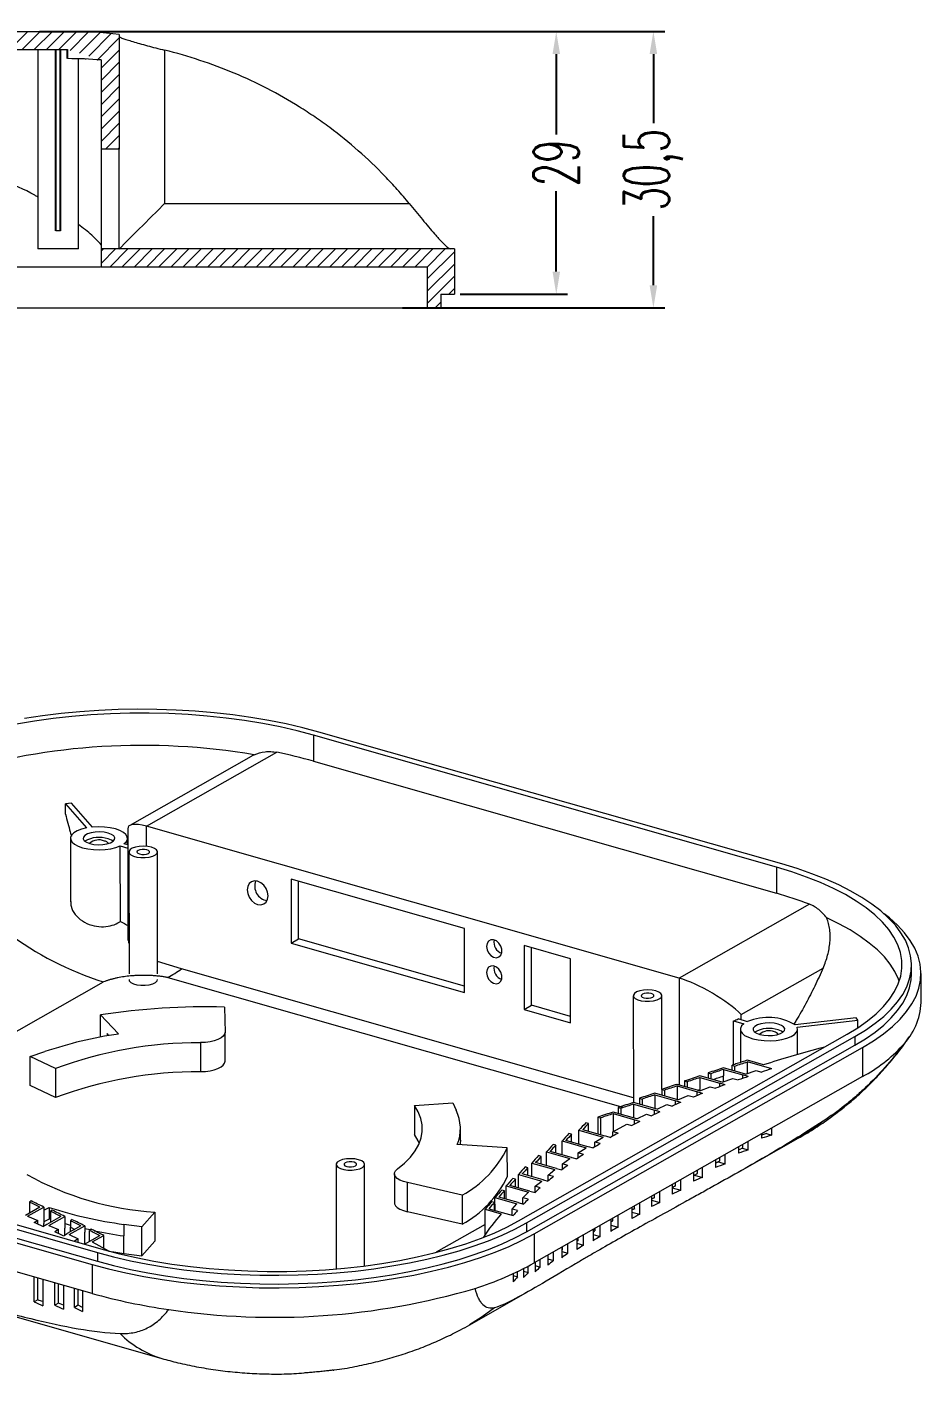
# Model space of a CAD drawing. Header units: inches. Extents: x 1813 to 4218, y 284 to 889.
# Drawn here: x 3432.1 to 3530.8, y 422.9 to 571.6 of the extents above; entities that cross this region are included whole.
import ezdxf

# ---------------------------------------------------------------- set-up
doc = ezdxf.new("R2010")
doc.units = ezdxf.units.IN
doc.header["$LTSCALE"] = 15
doc.styles.add('SLDTEXTSTYLE2', font='TXT', dxfattribs={"width": 0.6, "bigfont": 'bigfont'})
doc.dimstyles.new('5', dxfattribs={"dimtxt": 5, "dimasz": 2.5, "dimexe": 1.25, "dimexo": 0.625, "dimtad": 0, "dimtxsty": 'SLDTEXTSTYLE2', "dimcen": 2.5, "dimclrd": 3, "dimclre": 3, "dimclrt": 256, "dimadec": 0, "dimazin": 2, "dimtfac": 1, "dimtmove": 0, "dimatfit": 3, "dimfxl": 0, "dimarcsym": 0})

# ---------------------------------------------------------------- blocks, each defined once
blk = doc.blocks.new('ddfdf')
at = {"color": 7, "linetype": 'Continuous', "lineweight": 15}
for p, q in [((3571.41, 505.35), (3498.41, 526.16)), ((3498.41, 526.16), (3498.41, 522.04)), ((3572.28, 505.84), (3499.28, 526.65)), ((3488.59, 522.8), (3469.45, 511.93)), ((3472.08, 511.78), (3492.63, 523.45)), ((3498.41, 522.04), (3571.41, 501.23)), ((3460.25, 515.44), (3459.31, 515.31)), ((3459.31, 515.31), (3462.64, 511.52)), ((3459.31, 513.7), (3459.31, 515.31)), ((3463.58, 511.65), (3460.25, 515.44)), ((3460.1, 509.88), (3460.11, 499.9)), ((3469.1, 508.85), (3469.1, 509.89)), ((3469.13, 511.38), (3469.14, 494.31)), ((3556.09, 487.84), (3472.08, 511.78)), ((3467.96, 508.68), (3469.13, 508.35)), ((3467.97, 496.8), (3467.96, 508.68)), ((3469.13, 508.84), (3468.54, 509.01)), ((3469.33, 507.75), (3469.34, 488.53)), ((3473.84, 488.53), (3473.83, 507.75)), ((3494.92, 503.44), (3494.92, 493.37)), ((3522.24, 495.65), (3494.92, 503.44)), ((3571.41, 505.35), (3571.41, 501.23)), ((3496.08, 494.03), (3496.08, 503.11)), ((3576.64, 499.5), (3556.09, 487.84)), ((3522.25, 485.58), (3522.24, 495.65)), ((3494.92, 493.37), (3496.08, 494.03)), ((3494.92, 493.37), (3522.25, 485.58)), ((3522.25, 486.57), (3496.08, 494.03)), ((3531.62, 492.98), (3531.63, 482.91)), ((3538.96, 490.89), (3531.62, 492.98)), ((3532.78, 483.57), (3532.78, 492.65)), ((3538.97, 480.82), (3538.96, 490.89)), ((3477.6, 489.29), (3473.84, 490.48)), ((3548.86, 468.98), (3477.6, 489.29)), ((3565.85, 482.1), (3578.78, 489.44)), ((3592.72, 488.57), (3592.72, 489.94)), ((3594.22, 483.99), (3594.22, 488.57)), ((3548.85, 485.08), (3548.86, 468.23)), ((3553.36, 470.31), (3553.35, 485.09)), ((3484.37, 483.29), (3484.47, 479.3)), ((3531.63, 482.91), (3532.78, 483.57)), ((3531.63, 482.91), (3538.97, 480.82)), ((3538.97, 481.81), (3532.78, 483.57)), ((3464.82, 482.05), (3467.67, 479.04)), ((3464.82, 478.55), (3464.82, 482.05)), ((3564.66, 481.12), (3566.29, 480.66)), ((3564.66, 474.19), (3564.66, 481.12)), ((3566.87, 480.98), (3565.39, 481.41)), ((3583.99, 481.59), (3574.39, 480.47)), ((3574.66, 480.09), (3584.27, 481.21)), ((3584.27, 481.21), (3583.99, 481.59)), ((3584.27, 480.03), (3584.27, 481.21)), ((3465.89, 479.09), (3465.89, 478.75)), ((3466.16, 478.8), (3465.89, 479.09)), ((3484.47, 474.73), (3484.47, 479.3)), ((3530.77, 449.59), (3582.55, 478.99)), ((3531.99, 449.24), (3583.77, 478.64)), ((3565.73, 479.78), (3565.73, 474.54)), ((3574.73, 475.79), (3574.73, 479.78)), ((3583.77, 478.64), (3583.78, 477.26)), ((3453.77, 475.48), (3456.05, 476.27)), ((3480.61, 477.68), (3480.62, 473.1)), ((3531.99, 447.86), (3583.78, 477.26)), ((3533.22, 447.52), (3585, 476.92)), ((3585, 476.92), (3585, 472.34)), ((3457.75, 473.61), (3453.77, 475.48)), ((3453.77, 470.91), (3453.77, 475.48)), ((3566.52, 472.71), (3563.05, 473.7)), ((3564.43, 474.11), (3564.85, 473.99)), ((3564.43, 473.31), (3564.43, 474.11)), ((3564.85, 473.19), (3564.85, 473.99)), ((3569.39, 474.18), (3566.84, 474.91)), ((3570.68, 473.56), (3566.86, 474.65)), ((3566.86, 472.83), (3566.86, 474.65)), ((3457.75, 473.61), (3457.75, 469.03)), ((3585, 472.34), (3533.22, 442.94)), ((3556.94, 471.63), (3557.36, 471.51)), ((3556.94, 471.63), (3556.94, 470.75)), ((3557.36, 471.51), (3557.36, 470.63)), ((3562.87, 471.42), (3559.34, 472.43)), ((3559.36, 472.18), (3562.49, 471.28)), ((3559.36, 472.18), (3559.36, 470.3)), ((3560.64, 472.9), (3561.07, 472.78)), ((3560.64, 472.9), (3560.65, 472.06)), ((3561.07, 472.78), (3561.07, 471.94)), ((3562.87, 471.42), (3564.56, 472.03)), ((3563.07, 473.45), (3566.12, 472.58)), ((3563.07, 473.45), (3563.07, 472.42)), ((3563.07, 471.5), (3563.07, 472.42)), ((3564.56, 472.03), (3565.4, 471.8)), ((3566.96, 472.34), (3566.12, 472.58)), ((3566.12, 472.58), (3566.12, 472.58)), ((3566.12, 472.05), (3566.12, 472.58)), ((3566.52, 472.71), (3568.21, 473.28)), ((3568.21, 473.28), (3569.06, 473.04)), ((3457.75, 469.03), (3453.77, 470.91)), ((3555.89, 468.66), (3552.24, 469.7)), ((3552.26, 469.44), (3555.54, 468.51)), ((3552.26, 469.44), (3552.26, 467.28)), ((3553.33, 470.3), (3553.75, 470.18)), ((3553.33, 470.3), (3553.33, 469.39)), ((3553.75, 470.18), (3553.75, 469.27)), ((3559.32, 470.07), (3555.74, 471.09)), ((3555.75, 470.84), (3558.96, 469.93)), ((3555.75, 470.84), (3555.76, 468.69)), ((3558.94, 469.92), (3558.96, 469.93)), ((3559.77, 469.68), (3558.94, 469.92)), ((3558.94, 469.35), (3558.94, 469.92)), ((3559.32, 470.07), (3560.99, 470.72)), ((3559.36, 470.09), (3559.36, 470.3)), ((3560.99, 470.72), (3561.82, 470.48)), ((3563.32, 471.04), (3562.48, 471.28)), ((3562.48, 471.28), (3562.49, 471.28)), ((3562.48, 470.73), (3562.48, 471.28)), ((3514.35, 467.76), (3520.39, 468.21)), ((3514.35, 467.76), (3514.36, 463.18)), ((3520.39, 468.21), (3520.93, 467.02)), ((3546.47, 467.45), (3546.89, 467.33)), ((3546.47, 467.45), (3546.47, 466.5)), ((3546.89, 467.33), (3546.89, 466.37)), ((3552.59, 467.18), (3548.88, 468.24)), ((3548.9, 467.99), (3552.26, 467.03)), ((3548.9, 467.99), (3548.9, 465.8)), ((3549.83, 468.9), (3550.26, 468.78)), ((3549.83, 468.9), (3549.83, 467.97)), ((3550.26, 468.78), (3550.26, 467.85)), ((3552.59, 467.18), (3554.15, 467.9)), ((3554.15, 467.9), (3554.97, 467.66)), ((3555.51, 468.5), (3555.54, 468.51)), ((3556.33, 468.26), (3555.51, 468.5)), ((3555.51, 467.9), (3555.51, 468.5)), ((3555.89, 468.66), (3557.51, 469.34)), ((3557.51, 469.34), (3558.34, 469.11)), ((3391.37, 465.39), (3464.37, 444.58)), ((3392.24, 465.88), (3465.24, 445.07)), ((3543.25, 465.93), (3543.67, 465.81)), ((3543.25, 465.93), (3543.25, 463.25)), ((3543.67, 465.81), (3543.67, 463.13)), ((3549.42, 465.65), (3545.65, 466.73)), ((3545.67, 466.48), (3549.11, 465.5)), ((3545.67, 466.48), (3545.67, 463.66)), ((3549.04, 465.46), (3549.11, 465.5)), ((3549.86, 465.23), (3549.04, 465.46)), ((3549.04, 464.81), (3549.04, 465.46)), ((3549.42, 465.65), (3550.91, 466.39)), ((3550.91, 466.39), (3551.73, 466.16)), ((3552.21, 467.01), (3552.26, 467.03)), ((3553.03, 466.78), (3552.21, 467.01)), ((3552.21, 466.39), (3552.21, 467.01)), ((3390.51, 463.52), (3463.51, 442.71)), ((3391.38, 464.01), (3464.37, 443.21)), ((3521.59, 462.29), (3521.59, 464.12)), ((3539.11, 463.23), (3538.69, 463.35)), ((3539.11, 461.99), (3539.11, 463.23)), ((3540.28, 463.85), (3544.11, 462.76)), ((3540.28, 461.66), (3540.28, 463.85)), ((3544.39, 462.93), (3540.88, 463.93)), ((3541.77, 464.91), (3541.35, 465.03)), ((3541.77, 463.68), (3541.77, 464.91)), ((3545.62, 463.63), (3547.81, 464.83)), ((3546.44, 463.4), (3545.62, 463.63)), ((3545.62, 462.94), (3545.62, 463.63)), ((3547.81, 464.83), (3548.63, 464.59)), ((3569.83, 463.35), (3569.06, 463.1)), ((3569.06, 463.29), (3569.06, 462.59)), ((3569.83, 463.35), (3570.68, 463.11)), ((3570.68, 463.11), (3570.68, 464.21)), ((3528.98, 461.08), (3521.09, 461.59)), ((3528.99, 456.5), (3528.98, 461.08)), ((3536.63, 461.5), (3536.21, 461.62)), ((3536.63, 460.27), (3536.63, 461.5)), ((3537.63, 462.17), (3541.4, 461.09)), ((3537.63, 459.98), (3537.63, 462.17)), ((3541.66, 461.27), (3538.22, 462.25)), ((3540.16, 460.29), (3541.4, 461.09)), ((3541.66, 461.27), (3541.71, 461.3)), ((3541.71, 461.3), (3542.53, 461.07)), ((3542.8, 461.98), (3544.11, 462.76)), ((3543.61, 461.75), (3542.8, 461.98)), ((3542.8, 461.24), (3542.8, 461.98)), ((3544.39, 462.93), (3544.47, 462.98)), ((3544.47, 462.98), (3545.28, 462.74)), ((3565.41, 461.21), (3565.41, 460.23)), ((3566.01, 461.04), (3565.66, 460.85)), ((3565.71, 457.4), (3574.84, 462.59)), ((3566.01, 461.04), (3566.97, 460.77)), ((3566.13, 461.12), (3566.12, 461.62)), ((3566.97, 460.77), (3566.97, 462.1)), ((3463.51, 438.14), (3390.51, 458.94)), ((3536.73, 457.83), (3533.45, 458.76)), ((3534.33, 459.74), (3533.91, 459.86)), ((3534.34, 458.51), (3534.33, 459.74)), ((3535.15, 460.44), (3538.86, 459.39)), ((3535.15, 458.28), (3535.15, 460.44)), ((3539.1, 459.56), (3535.74, 460.52)), ((3537.7, 458.56), (3538.86, 459.39)), ((3539.1, 459.56), (3539.14, 459.59)), ((3539.14, 459.59), (3539.96, 459.36)), ((3540.98, 460.05), (3540.16, 460.29)), ((3540.16, 459.49), (3540.16, 460.29)), ((3561.83, 459.18), (3561.83, 457.99)), ((3562.21, 458.87), (3561.83, 458.65)), ((3562.21, 458.87), (3563.32, 458.55)), ((3562.45, 459), (3562.45, 459)), ((3562.49, 459.03), (3562.49, 459.56)), ((3563.32, 458.55), (3563.32, 460.03)), ((3565.66, 460.85), (3565.41, 460.76)), ((3501.98, 458.48), (3501.99, 442)), ((3506.49, 442.47), (3506.48, 458.48)), ((3511.19, 457), (3511.2, 452.42)), ((3530.73, 456.9), (3534.43, 455.84)), ((3530.73, 454.78), (3530.73, 456.9)), ((3534.66, 456.02), (3531.33, 456.97)), ((3532.22, 457.95), (3531.8, 458.07)), ((3532.22, 456.72), (3532.22, 457.95)), ((3532.85, 458.69), (3536.5, 457.65)), ((3532.85, 456.54), (3532.85, 458.69)), ((3535.43, 456.8), (3536.5, 457.65)), ((3536.26, 456.57), (3535.43, 456.8)), ((3535.43, 455.88), (3535.43, 456.8)), ((3536.73, 457.83), (3536.75, 457.84)), ((3536.75, 457.84), (3537.57, 457.61)), ((3538.52, 458.32), (3537.7, 458.56)), ((3537.7, 457.71), (3537.7, 458.56)), ((3558.35, 457.2), (3558.35, 455.85)), ((3558.5, 456.8), (3558.35, 456.71)), ((3558.5, 456.8), (3559.78, 456.43)), ((3558.95, 457.03), (3558.95, 457.55)), ((3559.78, 456.43), (3559.78, 458.02)), ((3521.87, 453.64), (3513.23, 455.6)), ((3513.23, 451.02), (3513.23, 455.6)), ((3528.8, 455.08), (3532.32, 454.08)), ((3528.8, 453), (3528.8, 455.08)), ((3532.52, 454.27), (3529.39, 455.16)), ((3530.28, 456.14), (3529.86, 456.26)), ((3530.28, 454.91), (3530.28, 456.14)), ((3533.35, 455.03), (3534.43, 455.84)), ((3534.18, 454.79), (3533.35, 455.03)), ((3533.35, 454.04), (3533.35, 455.03)), ((3534.66, 456.02), (3534.68, 456.03)), ((3534.68, 456.03), (3535.37, 455.83)), ((3554.98, 455.29), (3554.98, 453.81)), ((3554.98, 454.8), (3556.34, 454.41)), ((3555.52, 455.12), (3555.52, 455.6)), ((3556.34, 454.41), (3556.34, 456.07)), ((3453.92, 452.71), (3453.62, 452.54)), ((3453.62, 452.54), (3453.62, 450.8)), ((3521.87, 453.64), (3521.87, 449.07)), ((3526.96, 452.47), (3526.53, 452.59)), ((3526.96, 451.24), (3526.96, 452.47)), ((3527.04, 453.26), (3530.51, 452.27)), ((3527.05, 451.22), (3527.04, 453.26)), ((3530.69, 452.46), (3527.64, 453.33)), ((3528.53, 454.31), (3528.11, 454.43)), ((3528.53, 453.08), (3528.53, 454.31)), ((3530.69, 452.46), (3530.69, 452.46)), ((3530.69, 452.46), (3531.53, 452.22)), ((3531.45, 453.23), (3532.32, 454.08)), ((3532.29, 452.99), (3531.45, 453.23)), ((3531.45, 452.25), (3531.45, 453.23)), ((3532.52, 454.27), (3532.52, 454.27)), ((3532.52, 454.27), (3533.36, 454.03)), ((3549.87, 450.61), (3549.87, 452.39)), ((3551.74, 453.45), (3551.74, 451.85)), ((3551.74, 452.84), (3553.03, 452.47)), ((3552.21, 453.28), (3552.21, 453.72)), ((3553.03, 452.47), (3553.03, 454.19)), ((3455.27, 451.73), (3452.99, 450.44)), ((3453.35, 450.3), (3455.89, 451.74)), ((3453.35, 450.3), (3454.96, 449.63)), ((3455.89, 451.74), (3455.89, 449.18)), ((3455.89, 451.25), (3456.76, 451.68)), ((3458.58, 450.28), (3456.36, 449.02)), ((3456.7, 448.87), (3459.21, 450.29)), ((3456.76, 451.68), (3456.76, 449.85)), ((3457.24, 451.26), (3456.94, 451.09)), ((3456.94, 451.09), (3456.94, 449.35)), ((3459.21, 450.29), (3459.21, 448.41)), ((3473.41, 450.95), (3471.36, 448.62)), ((3473.41, 450.95), (3473.41, 446.37)), ((3521.87, 449.07), (3513.23, 451.02)), ((3525.47, 451.42), (3528.02, 450.69)), ((3525.47, 447.35), (3525.47, 451.42)), ((3526.07, 451.49), (3529.89, 450.41)), ((3529.73, 451.44), (3530.51, 452.27)), ((3530.58, 451.2), (3529.73, 451.44)), ((3529.73, 450.45), (3529.73, 451.44)), ((3546.44, 448.58), (3546.44, 450.45)), ((3548.64, 451.69), (3548.64, 449.97)), ((3548.64, 450.96), (3549.87, 450.61)), ((3549.05, 451.52), (3549.05, 451.93)), ((3401.5, 448.69), (3474.5, 427.88)), ((3454.96, 449.63), (3454.37, 449.29)), ((3454.96, 449.04), (3454.96, 449.63)), ((3455.77, 448.69), (3456.36, 449.03)), ((3456.76, 449.85), (3455.89, 449.42)), ((3455.89, 448.76), (3455.89, 449.18)), ((3456.36, 449.03), (3456.36, 449.02)), ((3456.7, 448.87), (3458.23, 448.19)), ((3456.94, 449.79), (3456.76, 449.85)), ((3458.23, 448.19), (3457.63, 447.85)), ((3458.23, 447.58), (3458.23, 448.19)), ((3459.21, 447.36), (3459.21, 448.41)), ((3461.74, 448.79), (3459.57, 447.57)), ((3459.9, 447.41), (3462.36, 448.8)), ((3460.39, 449.77), (3460.09, 449.6)), ((3460.09, 449.6), (3460.09, 448.57)), ((3460.09, 447.86), (3460.09, 448.57)), ((3462.36, 448.8), (3462.36, 447.77)), ((3463.38, 448.25), (3463.09, 448.08)), ((3471.36, 448.62), (3468.53, 449.02)), ((3468.53, 449.02), (3468.53, 447.19)), ((3471.36, 444.04), (3471.36, 448.62)), ((3531.99, 449.24), (3531.99, 447.86)), ((3542.54, 448.23), (3542.54, 446.44)), ((3542.81, 447.98), (3542.81, 448.38)), ((3543.62, 447.12), (3543.62, 448.84)), ((3545.29, 449.79), (3545.29, 447.92)), ((3545.29, 448.91), (3546.44, 448.58)), ((3545.63, 449.59), (3545.63, 449.98)), ((3458.98, 447.23), (3459.57, 447.57)), ((3459.57, 447.57), (3459.57, 447.57)), ((3459.9, 447.41), (3461.32, 446.72)), ((3461.32, 446.72), (3460.72, 446.38)), ((3460.72, 446.38), (3460.82, 446.33)), ((3461.32, 446.19), (3461.32, 446.72)), ((3462.32, 445.9), (3464.73, 447.27)), ((3462.36, 445.93), (3462.36, 447.77)), ((3463.09, 446.34), (3463.09, 448.08)), ((3463.55, 446.25), (3465.36, 447.28)), ((3463.55, 446.25), (3466.09, 444.86)), ((3465.36, 445.26), (3465.36, 447.28)), ((3468.53, 444.45), (3468.53, 447.19)), ((3473.41, 446.37), (3471.36, 444.04)), ((3533.22, 447.52), (3533.22, 442.94)), ((3539.96, 446.77), (3539.97, 445.05)), ((3539.97, 446.04), (3540.98, 445.75)), ((3540.16, 446.45), (3540.16, 446.88)), ((3540.98, 445.75), (3540.98, 447.35)), ((3542.54, 447.43), (3543.62, 447.12)), ((3464.37, 444.58), (3464.37, 443.21)), ((3468.53, 444.45), (3471.36, 444.04)), ((3535.38, 444.16), (3535.38, 442.58)), ((3535.44, 443.69), (3535.44, 444.2)), ((3536.26, 443.31), (3536.26, 444.67)), ((3537.58, 445.41), (3537.58, 443.76)), ((3537.58, 445.13), (3537.71, 445.18)), ((3537.58, 444.74), (3538.53, 444.47)), ((3537.71, 445.02), (3537.71, 445.49)), ((3538.53, 444.47), (3538.53, 445.95)), ((3463.51, 442.71), (3463.51, 438.14)), ((3531.54, 442.04), (3531.54, 440.65)), ((3532.29, 441.42), (3532.29, 442.43)), ((3533.36, 443.02), (3533.36, 441.54)), ((3533.36, 442.52), (3534.18, 442.29)), ((3534.18, 442.29), (3534.18, 443.49)), ((3535.38, 443.57), (3536.26, 443.31)), ((3454.38, 436.8), (3454.38, 440.74)), ((3454.97, 437.13), (3454.97, 440.57)), ((3455.77, 440.34), (3455.77, 436.19)), ((3457.64, 436.28), (3457.64, 439.81)), ((3529.89, 441.25), (3529.89, 439.95)), ((3529.89, 440.94), (3530.59, 440.74)), ((3530.59, 440.74), (3530.58, 441.57)), ((3531.54, 441.64), (3532.29, 441.42)), ((3458.23, 436.62), (3458.23, 439.64)), ((3458.98, 439.43), (3458.98, 435.66)), ((3460.72, 435.93), (3460.72, 438.93)), ((3461.32, 436.27), (3461.32, 438.76)), ((3462.02, 438.56), (3462.02, 435.28)), ((3523.06, 433.19), (3532.18, 438.37)), ((3454.97, 437.13), (3454.38, 436.8)), ((3455.19, 437.04), (3454.97, 437.13)), ((3455.77, 436.87), (3455.19, 437.04)), ((3458.23, 436.62), (3457.64, 436.28)), ((3458.98, 436.27), (3458.23, 436.62)), ((3461.32, 436.27), (3460.72, 435.93)), ((3462.02, 435.92), (3461.32, 436.27))]:
    blk.add_line(p, q, dxfattribs=at)
at = {"color": 8, "linetype": 'Continuous', "lineweight": 15}
for p, q in [((3472.08, 508.64), (3472.08, 511.78)), ((3426.97, 465.49), (3465.29, 487.24)), ((3475.45, 487.94), (3547.18, 467.5)), ((3556.09, 487.84), (3556.1, 470.99)), ((3565.85, 481.27), (3565.85, 482.1)), ((3558.97, 470.17), (3559.36, 470.3)), ((3460.09, 448.57), (3460.77, 448.24)), ((3525.47, 449.02), (3517.75, 444.63))]:
    blk.add_line(p, q, dxfattribs=at)
at = {"color": 7, "linetype": 'Continuous', "lineweight": 15, "flags": 128}
for points in [[(3499.28, 526.65), (3496.74, 527.33), (3494.1, 527.94), (3491.37, 528.48), (3488.56, 528.96), (3485.68, 529.36), (3482.75, 529.68), (3479.77, 529.94), (3476.75, 530.11), (3473.72, 530.21), (3470.67, 530.24), (3467.63, 530.18), (3464.6, 530.05), (3461.59, 529.85), (3458.63, 529.56), (3455.71, 529.21), (3452.86, 528.78)], [(3498.41, 526.16), (3495.85, 526.84), (3493.18, 527.45), (3490.41, 527.99), (3487.56, 528.46), (3484.65, 528.85), (3481.67, 529.17), (3478.65, 529.4), (3475.6, 529.55), (3472.53, 529.63), (3469.46, 529.62), (3466.39, 529.53), (3463.34, 529.36), (3460.33, 529.11), (3457.36, 528.79), (3454.45, 528.38), (3451.62, 527.9)], [(3462.64, 511.52), (3461.85, 511.32), (3461.17, 511.06), (3460.65, 510.75), (3460.29, 510.4), (3460.12, 510.03), (3460.14, 509.65), (3460.35, 509.29), (3460.75, 508.95), (3461.31, 508.65), (3462.02, 508.4), (3462.83, 508.22), (3463.72, 508.11), (3464.65, 508.08), (3465.58, 508.12), (3466.47, 508.24), (3467.27, 508.43), (3467.96, 508.68)], [(3466.05, 510.71), (3465.42, 510.84), (3464.72, 510.89), (3464.01, 510.86), (3463.35, 510.76), (3462.79, 510.58), (3462.38, 510.35), (3462.15, 510.07), (3462.12, 509.79), (3462.28, 509.51), (3462.64, 509.26), (3463.16, 509.07), (3463.79, 508.93), (3464.49, 508.88), (3465.2, 508.91), (3465.86, 509.02), (3466.42, 509.19), (3466.83, 509.43), (3467.06, 509.7), (3467.09, 509.99), (3466.92, 510.26), (3466.57, 510.51), (3466.05, 510.71)], [(3468.54, 509.01), (3468.91, 509.36), (3469.09, 509.73), (3469.07, 510.11), (3468.86, 510.48), (3468.46, 510.82), (3467.89, 511.12), (3467.18, 511.37), (3466.36, 511.56), (3465.46, 511.67), (3464.52, 511.7), (3463.58, 511.65)], [(3466.83, 509.43), (3466.57, 509.6), (3466.05, 509.79)], [(3472.88, 508.49), (3472.28, 508.61), (3471.62, 508.66), (3470.95, 508.62), (3470.34, 508.51), (3469.84, 508.33), (3469.5, 508.1), (3469.34, 507.84), (3469.37, 507.57), (3469.61, 507.31), (3470.02, 507.1), (3470.56, 506.94), (3471.2, 506.86), (3471.87, 506.86), (3472.51, 506.93), (3473.08, 507.08), (3473.5, 507.29), (3473.76, 507.54), (3473.82, 507.8), (3473.69, 508.07), (3473.36, 508.3), (3472.88, 508.49)], [(3472.15, 508.08), (3471.8, 508.15), (3471.41, 508.15), (3471.04, 508.09), (3470.76, 507.99), (3470.6, 507.84), (3470.59, 507.68), (3470.73, 507.54), (3471, 507.42), (3471.35, 507.36), (3471.74, 507.36), (3472.11, 507.41), (3472.39, 507.52), (3472.55, 507.66), (3472.56, 507.82), (3472.42, 507.97), (3472.15, 508.08)], [(3583.77, 478.64), (3585.46, 479.66), (3586.98, 480.72), (3588.33, 481.82), (3589.51, 482.95), (3590.51, 484.11), (3591.33, 485.29), (3591.96, 486.49), (3592.4, 487.71), (3592.65, 488.93), (3592.71, 490.16), (3592.58, 491.38), (3592.26, 492.6), (3591.75, 493.81), (3591.05, 495), (3590.17, 496.17), (3589.11, 497.32), (3587.86, 498.44), (3586.45, 499.53), (3584.87, 500.58), (3583.13, 501.58), (3581.23, 502.54), (3579.19, 503.45), (3577.02, 504.31), (3574.71, 505.11), (3572.28, 505.84)], [(3582.55, 478.99), (3584.25, 480.02), (3585.77, 481.1), (3587.12, 482.21), (3588.28, 483.35), (3589.26, 484.53), (3590.04, 485.73), (3590.63, 486.94), (3591.01, 488.17), (3591.2, 489.41), (3591.18, 490.64), (3590.97, 491.88), (3590.55, 493.1), (3589.94, 494.32), (3589.13, 495.51), (3588.13, 496.68), (3586.93, 497.82), (3585.56, 498.93), (3584.01, 500), (3582.29, 501.02), (3580.41, 502), (3578.37, 502.92), (3576.18, 503.79), (3573.86, 504.6), (3571.41, 505.35)], [(3487.99, 501.76), (3488.07, 501.17), (3488.3, 500.59), (3488.66, 500.08), (3489.12, 499.69), (3489.62, 499.46), (3490.12, 499.41), (3490.58, 499.54), (3490.94, 499.84), (3491.17, 500.28), (3491.25, 500.83), (3491.17, 501.42), (3490.94, 501.99), (3490.58, 502.5), (3490.12, 502.89), (3489.62, 503.12), (3489.11, 503.18), (3488.66, 503.05), (3488.3, 502.74), (3488.07, 502.3), (3487.99, 501.76)], [(3590.77, 487.39), (3590.65, 487.7), (3590.1, 488.88), (3589.36, 490.04), (3588.44, 491.18), (3587.34, 492.29), (3586.06, 493.38), (3584.62, 494.43), (3583.02, 495.44), (3581.26, 496.41), (3579.35, 497.33)], [(3585, 476.92), (3586.74, 477.97), (3588.3, 479.07), (3589.7, 480.2), (3590.91, 481.37), (3591.94, 482.56), (3592.78, 483.78), (3593.44, 485.02), (3593.89, 486.27), (3594.15, 487.53), (3594.21, 488.79), (3594.08, 490.05), (3593.75, 491.31), (3593.22, 492.56), (3592.5, 493.79), (3591.59, 495), (3590.5, 496.18), (3589.22, 497.33), (3588.42, 497.96)], [(3525.71, 492.84), (3525.79, 492.32), (3526.03, 491.82), (3526.39, 491.41), (3526.82, 491.15), (3527.27, 491.07), (3527.67, 491.18), (3527.97, 491.47), (3528.14, 491.89), (3528.14, 492.4), (3527.97, 492.91), (3527.67, 493.37), (3527.27, 493.71), (3526.82, 493.89), (3526.39, 493.87), (3526.03, 493.67), (3525.79, 493.31), (3525.71, 492.84)], [(3525.71, 488.72), (3525.79, 488.2), (3526.03, 487.7), (3526.39, 487.29), (3526.82, 487.03), (3527.27, 486.95), (3527.67, 487.06), (3527.98, 487.35), (3528.14, 487.77), (3528.14, 488.28), (3527.97, 488.79), (3527.67, 489.25), (3527.27, 489.59), (3526.82, 489.77), (3526.39, 489.75), (3526.03, 489.55), (3525.79, 489.19), (3525.71, 488.72)], [(3583.78, 477.26), (3585.46, 478.29), (3586.98, 479.35), (3588.33, 480.45), (3589.51, 481.58), (3590.51, 482.74), (3591.33, 483.92), (3591.96, 485.12), (3592.4, 486.33), (3592.65, 487.56), (3592.72, 488.57)], [(3469.34, 487.61), (3469.38, 487.43), (3469.62, 487.17), (3470.03, 486.96), (3470.57, 486.8), (3471.21, 486.72), (3471.88, 486.72), (3472.52, 486.79), (3473.09, 486.94), (3473.51, 487.15), (3473.77, 487.4), (3473.84, 487.61)], [(3552.4, 485.82), (3551.8, 485.95), (3551.14, 485.99), (3550.48, 485.96), (3549.87, 485.84), (3549.37, 485.66), (3549.02, 485.43), (3548.86, 485.17), (3548.9, 484.9), (3549.13, 484.65), (3549.54, 484.43), (3550.09, 484.28), (3550.72, 484.19), (3551.39, 484.19), (3552.04, 484.26), (3552.6, 484.41), (3553.03, 484.62), (3553.28, 484.87), (3553.35, 485.14), (3553.21, 485.4), (3552.88, 485.64), (3552.4, 485.82)], [(3551.68, 485.41), (3551.32, 485.48), (3550.93, 485.48), (3550.57, 485.43), (3550.28, 485.32), (3550.12, 485.17), (3550.11, 485.02), (3550.25, 484.87), (3550.52, 484.76), (3550.88, 484.69), (3551.27, 484.69), (3551.63, 484.75), (3551.91, 484.85), (3552.07, 485), (3552.08, 485.15), (3551.95, 485.3), (3551.68, 485.41)], [(3566.29, 480.66), (3565.92, 480.3), (3565.74, 479.93), (3565.77, 479.54), (3565.99, 479.17), (3566.4, 478.82), (3566.99, 478.52), (3567.72, 478.28), (3568.56, 478.1), (3569.47, 477.99), (3570.42, 477.97), (3571.37, 478.03), (3572.26, 478.16), (3573.06, 478.37), (3573.73, 478.65), (3574.25, 478.97), (3574.58, 479.33), (3574.72, 479.71), (3574.66, 480.09)], [(3571.67, 480.6), (3571.04, 480.73), (3570.34, 480.79), (3569.63, 480.76), (3568.97, 480.65), (3568.41, 480.47), (3568, 480.24), (3567.77, 479.97), (3567.74, 479.68), (3567.91, 479.4), (3568.26, 479.16), (3568.78, 478.96), (3569.41, 478.83), (3570.11, 478.78), (3570.82, 478.8), (3571.48, 478.91), (3572.04, 479.09), (3572.45, 479.32), (3572.68, 479.59), (3572.72, 479.88), (3572.55, 480.16), (3572.19, 480.4), (3571.67, 480.6)], [(3484.47, 479.3), (3484.4, 478.99), (3484.19, 478.69), (3483.84, 478.42), (3483.36, 478.17), (3482.78, 477.97), (3482.11, 477.82), (3481.38, 477.72), (3480.61, 477.68)], [(3572.45, 479.32), (3572.19, 479.49), (3571.67, 479.69)], [(3480.62, 473.1), (3481.38, 473.14), (3482.11, 473.24), (3482.78, 473.39), (3483.36, 473.6), (3483.84, 473.84), (3484.19, 474.12), (3484.4, 474.42), (3484.47, 474.73)], [(3511.66, 457.76), (3512.77, 458.68), (3513.7, 459.64), (3514.46, 460.63), (3515.02, 461.63), (3515.39, 462.65), (3515.57, 463.68), (3515.56, 464.71), (3515.35, 465.74), (3514.95, 466.75), (3514.35, 467.76)], [(3515.11, 461.83), (3514.95, 462.18), (3514.36, 463.18)], [(3521.59, 462.29), (3521.57, 461.79), (3521.55, 461.56)], [(3505.54, 459.22), (3504.94, 459.34), (3504.28, 459.38), (3503.61, 459.35), (3503, 459.23), (3502.5, 459.05), (3502.15, 458.82), (3501.99, 458.56), (3502.03, 458.29), (3502.26, 458.04), (3502.67, 457.82), (3503.22, 457.67), (3503.86, 457.58), (3504.53, 457.58), (3505.17, 457.66), (3505.73, 457.8), (3506.16, 458.01), (3506.42, 458.26), (3506.48, 458.53), (3506.34, 458.79), (3506.02, 459.03), (3505.54, 459.22)], [(3504.81, 458.81), (3504.46, 458.87), (3504.07, 458.87), (3503.7, 458.82), (3503.42, 458.71), (3503.26, 458.57), (3503.25, 458.41), (3503.39, 458.26), (3503.66, 458.15), (3504.01, 458.09), (3504.4, 458.08), (3504.77, 458.14), (3505.05, 458.25), (3505.21, 458.39), (3505.22, 458.55), (3505.08, 458.69), (3504.81, 458.81)], [(3561.83, 458.66), (3562.12, 458.82), (3562.5, 459.03)], [(3513.23, 455.6), (3512.6, 455.78), (3512.06, 456), (3511.64, 456.26), (3511.35, 456.55), (3511.21, 456.85), (3511.21, 457.17), (3511.37, 457.47), (3511.66, 457.76)], [(3558.35, 456.72), (3558.58, 456.84), (3558.97, 457.04)], [(3554.98, 454.86), (3555.15, 454.94), (3555.55, 455.13)], [(3511.2, 452.42), (3511.21, 452.28), (3511.36, 451.97), (3511.64, 451.68), (3512.06, 451.42), (3512.6, 451.2), (3513.23, 451.02)], [(3551.74, 453.07), (3551.85, 453.12), (3552.26, 453.31)], [(3548.64, 451.34), (3548.7, 451.37), (3549.12, 451.55)], [(3460.09, 448.87), (3459.48, 449.04), (3459.21, 449.11)], [(3463.19, 448.14), (3462.36, 448.32), (3462.36, 448.32)], [(3464.37, 444.58), (3466.91, 443.9), (3469.55, 443.29), (3472.28, 442.75), (3475.09, 442.28), (3477.97, 441.88), (3480.91, 441.55), (3483.89, 441.3), (3486.9, 441.12), (3489.94, 441.02), (3492.98, 441), (3496.03, 441.05), (3499.06, 441.18), (3502.06, 441.39), (3505.03, 441.67), (3507.94, 442.03), (3510.8, 442.46), (3513.58, 442.96), (3516.28, 443.53), (3518.88, 444.16), (3521.38, 444.87), (3523.77, 445.63), (3526.03, 446.45), (3528.16, 447.33), (3530.15, 448.26), (3531.99, 449.24)], [(3465.24, 445.07), (3467.81, 444.39), (3470.48, 443.78), (3473.24, 443.24), (3476.09, 442.77), (3479.01, 442.38), (3481.98, 442.07), (3485, 441.83), (3488.05, 441.68), (3491.12, 441.6), (3494.2, 441.61), (3497.26, 441.7), (3500.31, 441.87), (3503.33, 442.12), (3506.29, 442.45), (3509.2, 442.85), (3512.04, 443.33), (3514.79, 443.88), (3517.44, 444.51), (3519.99, 445.2), (3522.42, 445.96), (3524.73, 446.78), (3526.89, 447.66), (3528.91, 448.6), (3530.77, 449.59)], [(3542.54, 448.08), (3542.71, 448.14), (3542.81, 448.18)], [(3463.51, 442.71), (3466.12, 442.02), (3468.84, 441.39), (3471.66, 440.83), (3474.56, 440.34), (3477.52, 439.93), (3480.55, 439.59), (3483.62, 439.33), (3486.73, 439.15), (3489.86, 439.04), (3493, 439.02), (3496.14, 439.07), (3499.26, 439.21), (3502.36, 439.42), (3505.42, 439.71), (3508.42, 440.08), (3511.37, 440.52), (3514.23, 441.04), (3517.02, 441.63), (3519.7, 442.29), (3522.28, 443.01), (3524.74, 443.8), (3527.07, 444.64), (3529.27, 445.55), (3531.32, 446.51), (3533.22, 447.52)], [(3464.37, 443.21), (3466.91, 442.53), (3469.55, 441.92), (3472.28, 441.38), (3475.09, 440.9), (3477.97, 440.5), (3480.91, 440.18), (3483.89, 439.92), (3486.9, 439.75), (3489.94, 439.65), (3492.98, 439.62), (3496.03, 439.68), (3499.06, 439.81), (3502.06, 440.01), (3505.03, 440.3), (3507.94, 440.65), (3510.8, 441.08), (3513.58, 441.58), (3516.28, 442.15), (3518.88, 442.79), (3521.38, 443.49), (3523.77, 444.26), (3526.03, 445.08), (3528.16, 445.96), (3530.15, 446.89), (3531.99, 447.86)], [(3539.97, 446.56), (3540.02, 446.58), (3540.16, 446.64)], [(3466.14, 444.82), (3466.95, 444.69), (3468.53, 444.45)]]:
    blk.add_lwpolyline(points, dxfattribs=at)
at = {"color": 8, "linetype": 'Continuous', "lineweight": 15, "flags": 128}
for points in [[(3578.76, 465.28), (3576.82, 463.83), (3574.84, 462.59)], [(3526.98, 435.88), (3525.04, 434.43), (3523, 433.16)]]:
    blk.add_lwpolyline(points, dxfattribs=at)
at = {"color": 7, "linetype": 'Continuous', "lineweight": 15}
for centre, radius, start, end in [((3471.47, 419.18), 105.36, 80.3758, 106.6124), ((3476.72, 445.54), 79.52, 74.1687, 78.4614), ((3464.6, 505.69), 4.35, 70.5693, 120.7715), ((3464.6, 507.44), 2.2, 66.7423, 132.121), ((3465.39, 508.67), 0.799, 30.6307, 84.4158), ((3481.07, 536.52), 51.74, 214.4931, 252.2344), ((3491.46, 502.34), 2.3, 158.5283, 260.6437), ((3554.34, 440.92), 62.68, 69.1668, 74.1979), ((3528.64, 493.46), 1.77, 166.6166, 252.5555), ((3461.44, 512.54), 28.31, 299.6556, 304.7903), ((3528.64, 489.34), 1.77, 166.6166, 252.5555), ((3481.8, 369.46), 113.86, 88.7035, 98.5768), ((3583.97, 484.38), 10.25, 315.5805, 357.8076), ((3562.14, 488.6), 7.89, 288.6488, 294.325), ((3570.13, 473.36), 8.29, 59.0867, 113.1523), ((3477.57, 411.95), 67.81, 98.393, 108.4938), ((3570.23, 475.58), 4.35, 70.5794, 120.7614), ((3570.23, 477.34), 2.2, 66.7423, 132.1211), ((3571.02, 478.56), 0.799, 30.6311, 84.4153), ((3480.35, 412.92), 64.75, 89.763, 110.4238), ((3573.24, 494.06), 24.7, 298.4296, 316.9712), ((3620.3, 296.1), 186.59, 107.8651, 108.6435), ((3480.35, 408.34), 64.75, 89.763, 110.4238), ((3616.59, 294.83), 186.59, 107.8651, 108.6435), ((3616.55, 295.75), 185.46, 107.9589, 108.611), ((3620.25, 297.03), 185.45, 107.9589, 108.611), ((3621.27, 313.58), 167.79, 108.8842, 109.4481), ((3626.67, 297.45), 184.8, 107.6369, 108.1657), ((3609.44, 292.23), 186.46, 107.8648, 108.6438), ((3609.45, 292.99), 185.49, 107.9591, 108.6111), ((3612.96, 293.56), 186.53, 107.865, 108.6437), ((3612.91, 294.51), 185.36, 107.9587, 108.6112), ((3610.45, 342.46), 136.94, 111.7209, 112.3665), ((3615.86, 328.55), 151.87, 110.2429, 110.8455), ((3606.08, 290.78), 186.45, 107.8648, 108.6438), ((3606.09, 291.53), 185.49, 107.9591, 108.6111), ((3605.08, 355.22), 123.1, 113.3264, 114.0196), ((3514.86, 464.13), 6.72, 337.8031, 25.4855), ((3602.9, 289.13), 186.59, 107.8651, 108.6435), ((3602.87, 290.02), 185.49, 107.9591, 108.6111), ((3594.72, 377.02), 98.96, 116.9584, 117.76), ((3599.82, 366.75), 110.43, 115.0691, 115.8144), ((3572.38, 431.82), 46.13, 136.901, 138.8716), ((3572.81, 431.78), 46.09, 136.9859, 138.6306), ((3575.03, 433.51), 46.13, 136.901, 138.8716), ((3575.46, 433.48), 46.08, 136.9859, 138.6312), ((3589.07, 387.44), 87.11, 119.3023, 120.1752), ((3513.88, 468.41), 16.79, 298.3934, 334.1025), ((3569.88, 430.12), 46.11, 136.9007, 138.8723), ((3570.32, 430.08), 46.07, 136.9855, 138.6311), ((3584.4, 395.27), 77.99, 121.5272, 122.4668), ((3552.43, 483.05), 25.86, 301.6762, 301.9865), ((3567.58, 428.36), 46.11, 136.9007, 138.8723), ((3568.02, 428.31), 46.07, 136.9855, 138.6311), ((3579.91, 402.14), 69.79, 123.9094, 124.9217), ((3549.42, 481.95), 26.39, 298.9819, 299.6879), ((3476.54, 498.86), 48.02, 240.9715, 266.2608), ((3565.46, 426.57), 46.11, 136.9007, 138.8723), ((3565.91, 426.52), 46.07, 136.9859, 138.6312), ((3575.82, 407.83), 62.77, 126.4523, 127.5383), ((3546.71, 480.25), 26.25, 296.6865, 297.7918), ((3513.88, 463.84), 16.79, 298.3934, 334.1025), ((3563.54, 424.75), 46.12, 136.9009, 138.872), ((3563.97, 424.72), 46.07, 136.9855, 138.6311), ((3568.53, 416.64), 51.34, 132.0033, 133.2452), ((3572.01, 412.66), 56.62, 129.1524, 130.3156), ((3543.88, 478.68), 26.28, 294.9813, 296.2906), ((3401.21, 343.58), 120.91, 63.4451, 64.3125), ((3401.48, 343.46), 121.19, 63.319, 64.3569), ((3560.2, 421.09), 46.11, 136.9006, 138.8723), ((3560.65, 421.04), 46.08, 136.9859, 138.6311), ((3561.79, 422.91), 46.13, 136.9009, 138.8716), ((3562.22, 422.88), 46.08, 136.9859, 138.6311), ((3565.4, 419.88), 46.83, 134.9921, 136.3126), ((3540.99, 477.16), 26.39, 294.0423, 295.1847), ((3477.99, 518.35), 69.97, 252.3331, 262.2249), ((3404.52, 342.11), 120.94, 63.4451, 64.3123), ((3404.82, 342.06), 121.12, 63.3186, 64.3571), ((3562.65, 422.42), 43.08, 138.1005, 139.4966), ((3538.14, 475.49), 26.34, 293.4951, 294.4792), ((3403.6, 329.91), 129.74, 66.2901, 66.9594), ((3407.68, 340.64), 120.91, 63.4451, 64.3125), ((3407.97, 340.57), 121.12, 63.3186, 64.3571), ((3534.84, 473.63), 26.35, 293.3592, 294.1601), ((3406.81, 337.07), 121.88, 64.6601, 65.358), ((3479.77, 526.41), 80.01, 258.5347, 261.9232), ((3529.11, 470.33), 26.31, 294.3749, 294.853), ((3531.91, 472.09), 26.46, 293.6693, 294.3065), ((3526.32, 468.59), 26.17, 295.48, 295.7945), ((3508.51, 487.63), 51.07, 287.5293, 298.9336), ((3488.34, 526.69), 91.97, 254.3342, 262.0319), ((3492.21, 546.7), 112.33, 261.4946, 286.3844)]:
    blk.add_arc(centre, radius, start, end, dxfattribs=at)
at = {"color": 8, "linetype": 'Continuous', "lineweight": 15}
blk.add_arc((3478.78, 442.46), 15.19, 224.4826, 253.6476, dxfattribs=at)
at = {"color": 7, "linetype": 'Continuous', "lineweight": 15}
for centre, start_param, end_param in [((3476.13, 507.67), 2.339999, 3.293588), ((3560.14, 483.73), 0.769202, 2.339999)]:
    blk.add_ellipse(centre, major_axis=(6.92, -4.03), ratio=0.26295, start_param=start_param, end_param=end_param, dxfattribs=at)
for points, knots in [([(3489.08, 523.06), (3488.94, 522.99), (3488.78, 522.92), (3488.62, 522.81), (3488.6, 522.79)], [0, 0, 0, 0, 0.83977, 1, 1, 1, 1]), ([(3489.08, 523.06), (3489.62, 523.31), (3490.2, 523.47), (3491.1, 523.57), (3491.41, 523.58), (3492.02, 523.55), (3492.32, 523.51), (3492.63, 523.45)], [0, 0, 0, 0, 0.5, 0.5, 0.75, 0.75, 1, 1, 1, 1]), ([(3459.31, 513.7), (3459.56, 512.75), (3459.86, 511.57), (3460.2, 510.45), (3460.26, 510.23)], [0, 0, 0, 0, 0.806277, 1, 1, 1, 1]), ([(3460.18, 499.91), (3460.17, 499.66), (3460.15, 498.97), (3460.76, 497.87), (3461.89, 496.82), (3463.38, 496.14), (3464.95, 495.89), (3466.39, 496.03), (3467.39, 496.4), (3467.84, 496.71), (3467.97, 496.8)], [0, 0, 0, 0, 0.089897, 0.249794, 0.408342, 0.55714, 0.694105, 0.822769, 0.94844, 1, 1, 1, 1]), ([(3579.35, 497.33), (3578.96, 497.84), (3578.54, 498.29), (3577.85, 498.84), (3577.61, 499.01), (3577.13, 499.29), (3576.88, 499.41), (3576.64, 499.5)], [0, 0, 0, 0, 0.5, 0.5, 0.75, 0.75, 1, 1, 1, 1]), ([(3578.78, 489.44), (3578.92, 489.77), (3579.06, 490.11), (3579.29, 490.78), (3579.4, 491.12), (3579.67, 492.13), (3579.79, 492.81), (3579.88, 493.83), (3579.89, 494.17), (3579.88, 494.84), (3579.86, 495.17), (3579.78, 495.81), (3579.72, 496.13), (3579.57, 496.74), (3579.47, 497.04), (3579.35, 497.33)], [0, 0, 0, 0, 0.125, 0.125, 0.25, 0.25, 0.5, 0.5, 0.625, 0.625, 0.75, 0.75, 0.875, 0.875, 1, 1, 1, 1]), ([(3467.97, 496.8), (3468.12, 496.72), (3468.51, 496.5), (3468.9, 496.3), (3469.14, 496.18)], [0, 0, 0, 0, 0.392147, 1, 1, 1, 1]), ([(3469.17, 494.31), (3469.16, 494.19), (3469.14, 493.86), (3469.26, 493.55), (3469.33, 493.36)], [0, 0, 0, 0, 0.3724163, 1, 1, 1, 1]), ([(3578.78, 489.44), (3578.35, 488.49), (3577.49, 486.58), (3576.06, 483.84), (3574.96, 481.84), (3574.3, 480.8), (3574.18, 480.6)], [0, 0, 0, 0, 0.306918, 0.613838, 0.926897, 1, 1, 1, 1]), ([(3475.45, 487.94), (3475.36, 487.96), (3475.17, 487.99), (3474.89, 488.04), (3474.61, 488.08), (3474.33, 488.12), (3474.05, 488.15), (3473.76, 488.18), (3473.48, 488.21), (3473.19, 488.23), (3472.91, 488.25), (3472.62, 488.26), (3472.34, 488.27), (3472.06, 488.28), (3471.78, 488.28), (3471.49, 488.28), (3471.21, 488.28), (3470.93, 488.27), (3470.65, 488.26), (3470.38, 488.25), (3470.02, 488.23), (3469.58, 488.19), (3469.06, 488.14), (3468.55, 488.07), (3468.05, 487.99), (3467.56, 487.9), (3467.08, 487.79), (3466.61, 487.67), (3466.15, 487.54), (3465.7, 487.4), (3465.43, 487.29), (3465.29, 487.24)], [0, 0, 0, 0, 0.0278198, 0.0553982, 0.0827479, 0.1098819, 0.136813, 0.1635545, 0.1901195, 0.2165213, 0.2427731, 0.2688883, 0.2948806, 0.3207634, 0.3465504, 0.3722551, 0.3978914, 0.423473, 0.4490136, 0.4745272, 0.5000274, 0.5484838, 0.5970331, 0.6457698, 0.6947883, 0.7441822, 0.7940444, 0.8444669, 0.8955406, 0.9473554, 1, 1, 1, 1]), ([(3574.84, 462.59), (3575.65, 463.06), (3577.26, 464.01), (3579.59, 465.59), (3581.84, 467.28), (3583.99, 469.08), (3586.03, 470.99), (3587.97, 473), (3589.79, 475.11), (3591.26, 476.96), (3592.07, 478.15), (3592.35, 478.57)], [0, 0, 0, 0, 0.117119, 0.235357, 0.353024, 0.470252, 0.587135, 0.70375, 0.820152, 0.936385, 1, 1, 1, 1]), ([(3579.02, 476.98), (3578.72, 476.9), (3576.9, 476.43), (3573.67, 475.51), (3570.81, 474.62), (3569.39, 474.18)], [0, 0, 0, 0, 0.090934, 0.545471, 1, 1, 1, 1]), ([(3591.3, 477.2), (3589.53, 474.8), (3587.59, 472.61), (3584.95, 470.11), (3584.42, 469.62), (3583.32, 468.67), (3582.76, 468.21), (3581.08, 466.87), (3579.93, 466.04), (3578.76, 465.28)], [0, 0, 0, 0, 0.5, 0.5, 0.625, 0.625, 0.75, 0.75, 1, 1, 1, 1]), ([(3566.84, 474.91), (3566.57, 474.82), (3566.03, 474.64), (3565.23, 474.38), (3564.7, 474.2), (3564.43, 474.11)], [0, 0, 0, 0, 0.333985, 0.667312, 1, 1, 1, 1]), ([(3578.76, 465.28), (3575.71, 463.28), (3572.69, 461.45), (3566.8, 458.01), (3563.93, 456.39), (3560.45, 454.46), (3559.75, 454.07), (3558.39, 453.32), (3557.71, 452.94), (3555.72, 451.84), (3554.42, 451.13), (3550.64, 449.04), (3548.26, 447.71), (3544.9, 445.8), (3543.82, 445.18), (3542.26, 444.28), (3541.74, 443.98), (3540.74, 443.39), (3540.24, 443.1), (3537.83, 441.69), (3536.09, 440.65), (3532.94, 438.79), (3531.53, 437.98), (3529.03, 436.66), (3527.93, 436.16), (3526.98, 435.88)], [0, 0, 0, 0, 0.125, 0.125, 0.25, 0.25, 0.28125, 0.28125, 0.3125, 0.3125, 0.375, 0.375, 0.5, 0.5, 0.5625, 0.5625, 0.59375, 0.59375, 0.625, 0.625, 0.75, 0.75, 0.875, 0.875, 1, 1, 1, 1]), ([(3394.94, 452.62), (3398.52, 451.08), (3402.1, 449.7), (3409.22, 447.15), (3412.76, 445.98), (3417.15, 444.59), (3418.03, 444.31), (3419.78, 443.77), (3420.64, 443.51), (3423.22, 442.72), (3424.92, 442.21), (3429.94, 440.72), (3433.19, 439.78), (3437.91, 438.44), (3439.47, 438), (3441.76, 437.36), (3442.51, 437.15), (3444.02, 436.73), (3444.76, 436.53), (3448.42, 435.53), (3451.2, 434.8), (3456.46, 433.53), (3458.95, 432.98), (3463.65, 432.16), (3465.86, 431.88), (3467.94, 431.81)], [0, 0, 0, 0, 0.125, 0.125, 0.25, 0.25, 0.28125, 0.28125, 0.3125, 0.3125, 0.375, 0.375, 0.5, 0.5, 0.5625, 0.5625, 0.59375, 0.59375, 0.625, 0.625, 0.75, 0.75, 0.875, 0.875, 1, 1, 1, 1]), ([(3528.02, 450.69), (3527, 449.48), (3525.98, 448.25), (3525.2, 446.99), (3525.19, 446.97)], [0, 0, 0, 0, 0.984685, 1, 1, 1, 1]), ([(3465.36, 447.28), (3465.14, 447.39), (3464.7, 447.6), (3464.05, 447.93), (3463.61, 448.14), (3463.38, 448.25)], [0, 0, 0, 0, 0.333972, 0.667299, 1, 1, 1, 1]), ([(3526.98, 435.88), (3526.62, 435.78), (3526.29, 435.76), (3525.68, 435.92), (3525.4, 436.08), (3525.02, 436.46), (3524.9, 436.61), (3524.67, 436.96), (3524.56, 437.15), (3524.24, 437.81), (3524.06, 438.33), (3523.89, 438.94)], [0, 0, 0, 0, 0.25, 0.25, 0.5, 0.5, 0.625, 0.625, 0.75, 0.75, 1, 1, 1, 1]), ([(3467.94, 431.81), (3468.73, 431.79), (3469.48, 431.85), (3470.91, 432.14), (3471.58, 432.37), (3472.53, 432.85), (3472.84, 433.03), (3473.44, 433.43), (3473.74, 433.65), (3474.59, 434.39), (3475.11, 434.96), (3475.59, 435.61)], [0, 0, 0, 0, 0.25, 0.25, 0.5, 0.5, 0.625, 0.625, 0.75, 0.75, 1, 1, 1, 1]), ([(3501.54, 426.05), (3501.59, 426.06), (3502.73, 426.19), (3504.86, 426.57), (3507.9, 427.21), (3510.8, 427.99), (3513.63, 428.9), (3516.38, 429.93), (3519.04, 431.09), (3521.26, 432.19), (3522.58, 432.92), (3523.06, 433.19)], [0, 0, 0, 0, 0.006505, 0.150585, 0.283039, 0.414894, 0.545441, 0.67441, 0.801841, 0.927929, 1, 1, 1, 1]), ([(3474.5, 427.88), (3475.35, 427.65), (3477.16, 427.16), (3480, 426.56), (3483, 426.06), (3486.05, 425.71), (3489.12, 425.48), (3492.22, 425.41), (3494.82, 425.44), (3496.39, 425.56), (3496.91, 425.6)], [0, 0, 0, 0, 0.116838, 0.250307, 0.384898, 0.520346, 0.656265, 0.792743, 0.930348, 1, 1, 1, 1]), ([(3500.67, 425.94), (3500.39, 425.91), (3499.83, 425.85), (3498.88, 425.75), (3497.97, 425.66), (3497.28, 425.6), (3497, 425.59), (3496.91, 425.58)], [0, 0, 0, 0, 0.221166, 0.442385, 0.663842, 0.896461, 1, 1, 1, 1]), ([(3501.54, 426.05), (3501.44, 426.04), (3501.23, 426.01), (3500.86, 425.96), (3500.67, 425.94)], [0, 0, 0, 0, 0.47285, 1, 1, 1, 1])]:
    blk.add_open_spline(points, degree=3, knots=knots, dxfattribs=at)
for points in [[(3564.85, 473.99), (3565.52, 474.21), (3566.18, 474.43), (3566.86, 474.65)], [(3570.68, 463.11), (3570.14, 462.94), (3569.6, 462.76), (3569.06, 462.59)], [(3566.97, 460.77), (3566.44, 460.59), (3565.92, 460.41), (3565.41, 460.23)], [(3563.32, 458.55), (3562.82, 458.36), (3562.32, 458.17), (3561.83, 457.99)], [(3559.78, 456.43), (3559.29, 456.24), (3558.82, 456.05), (3558.35, 455.85)], [(3553.03, 452.47), (3552.6, 452.27), (3552.17, 452.06), (3551.74, 451.85)], [(3556.34, 454.41), (3555.88, 454.21), (3555.43, 454.01), (3554.98, 453.81)], [(3549.87, 450.61), (3549.45, 450.4), (3549.04, 450.18), (3548.64, 449.97)], [(3546.44, 448.58), (3546.06, 448.36), (3545.67, 448.15), (3545.29, 447.92)], [(3463.09, 448.08), (3463.64, 447.81), (3464.19, 447.54), (3464.73, 447.27)], [(3543.62, 447.12), (3543.26, 446.9), (3542.89, 446.67), (3542.54, 446.44)], [(3538.53, 444.47), (3538.21, 444.24), (3537.89, 444), (3537.58, 443.76)], [(3540.98, 445.75), (3540.64, 445.52), (3540.3, 445.28), (3539.97, 445.05)], [(3534.18, 442.29), (3533.91, 442.04), (3533.63, 441.79), (3533.36, 441.54)], [(3536.26, 443.31), (3535.96, 443.07), (3535.67, 442.83), (3535.38, 442.58)], [(3530.59, 440.74), (3530.35, 440.48), (3530.12, 440.21), (3529.89, 439.95)], [(3532.29, 441.42), (3532.04, 441.17), (3531.78, 440.91), (3531.54, 440.65)], [(3454.38, 436.8), (3454.85, 436.6), (3455.31, 436.4), (3455.77, 436.19)], [(3457.64, 436.28), (3458.09, 436.08), (3458.54, 435.87), (3458.98, 435.66)], [(3460.72, 435.93), (3461.16, 435.71), (3461.59, 435.5), (3462.02, 435.28)]]:
    blk.add_open_spline(points, degree=3, dxfattribs=at)
at = {"color": 8, "linetype": 'Continuous', "lineweight": 15}
blk.add_open_spline([(3561.36, 471.85), (3561.63, 471.95), (3562.2, 472.14), (3562.78, 472.32), (3563.07, 472.42)], degree=3, knots=[0, 0, 0, 0, 0.485177, 1, 1, 1, 1], dxfattribs=at)
blk = doc.blocks.new('*D175')
at = {"color": 3, "lineweight": -2, "transparency": 16777216}
for p, q in [((3437.21, 571.1), (3491.77, 571.1)), ((3490.52, 568.6), (3490.52, 559.73)), ((3490.52, 544.6), (3490.52, 553.48)), ((3479.91, 542.1), (3491.77, 542.1))]:
    blk.add_line(p, q, dxfattribs=at)
at = {"color": 3, "transparency": 16777216}
for points in [[(3490.11, 568.6), (3490.94, 568.6), (3490.52, 571.1)], [(3490.11, 544.6), (3490.94, 544.6), (3490.52, 542.1)]]:
    blk.add_solid(points, dxfattribs=at)
at = {"layer": 'Defpoints', "color": 0, "transparency": 16777216}
for p in [(3436.58, 571.1), (3490.52, 571.1), (3479.29, 542.1)]:
    blk.add_point(p, dxfattribs=at)
at = {"transparency": 16777216, "insert": (3490.52, 556.6), "char_height": 5, "attachment_point": 5, "rotation": 90, "style": 'SLDTEXTSTYLE2'}
blk.add_mtext('29', dxfattribs=at)
blk = doc.blocks.new('*D176')
at = {"color": 3, "lineweight": -2, "transparency": 16777216}
for p, q in [((3433.47, 571.1), (3502.49, 571.1)), ((3501.24, 568.6), (3501.24, 560.98)), ((3501.24, 543.1), (3501.24, 550.73)), ((3473.55, 540.6), (3502.49, 540.6))]:
    blk.add_line(p, q, dxfattribs=at)
at = {"color": 3, "transparency": 16777216}
for points in [[(3500.82, 568.6), (3501.66, 568.6), (3501.24, 571.1)], [(3500.82, 543.1), (3501.66, 543.1), (3501.24, 540.6)]]:
    blk.add_solid(points, dxfattribs=at)
at = {"layer": 'Defpoints', "color": 0, "transparency": 16777216}
for p in [(3432.84, 571.1), (3501.24, 571.1), (3472.92, 540.6)]:
    blk.add_point(p, dxfattribs=at)
at = {"transparency": 16777216, "insert": (3501.24, 555.85), "char_height": 5, "attachment_point": 5, "rotation": 90, "style": 'SLDTEXTSTYLE2'}
blk.add_mtext('30,5', dxfattribs=at)

msp = doc.modelspace()

# ---------------------------------------------------------------- hatches: boundary and pattern name
at = {"linetype": 'Continuous', "lineweight": 0}
h = msp.add_hatch(dxfattribs=at)
h.set_pattern_fill('ANSI31', color=4, scale=0.3, style=0)
edge = h.paths.add_edge_path(flags=0)
edge.add_line((3420.789, 571.104), (3397.039, 571.104))
edge.add_line((3397.039, 571.104), (3397.039, 570.904))
edge.add_line((3397.039, 570.904), (3372.039, 570.904))
edge.add_line((3372.039, 570.904), (3372.039, 571.104))
edge.add_line((3372.039, 571.104), (3348.289, 571.104))
edge.add_line((3348.289, 571.104), (3347.789, 570.604))
edge.add_line((3347.789, 570.604), (3347.789, 566.104))
edge.add_line((3347.789, 566.104), (3344.789, 566.104))
edge.add_line((3344.789, 566.104), (3344.789, 564.104))
edge.add_line((3344.789, 564.104), (3350.789, 564.104))
edge.add_line((3350.789, 564.104), (3350.789, 569.104))
edge.add_line((3350.789, 569.104), (3436.581, 569.104))
edge.add_arc((3436.581, 521.104), 47, 85.47464, 90, ccw=False)
edge.add_line((3440.289, 567.958), (3440.289, 558.104))
edge.add_line((3440.289, 558.104), (3442.289, 558.104))
edge.add_line((3442.289, 558.104), (3442.289, 570.777))
edge.add_arc((3436.581, 521.104), 50, 83.44446, 90)
edge.add_line((3436.581, 571.104), (3427.789, 571.104))
edge.add_line((3427.789, 571.104), (3427.789, 571.604))
edge.add_line((3427.789, 571.604), (3427.289, 571.604))
edge.add_line((3427.289, 571.604), (3427.289, 570.604))
edge.add_line((3427.289, 570.604), (3421.289, 570.604))
edge.add_line((3421.289, 570.604), (3421.289, 571.604))
edge.add_line((3421.289, 571.604), (3420.789, 571.604))
edge.add_line((3420.789, 571.604), (3420.789, 571.104))
h = msp.add_hatch(dxfattribs=at)
h.set_pattern_fill('ANSI31', color=4, scale=0.3, style=0)
h.paths.add_polyline_path([(3477.789, 540.604), (3477.789, 542.104), (3479.289, 542.104), (3479.289, 547.104), (3440.289, 547.104), (3440.289, 545.104), (3476.289, 545.104), (3476.289, 540.604)], flags=0)

# ---------------------------------------------------------------- linework, layer by layer
at = {"color": 7, "linetype": 'Continuous', "lineweight": 15}
for p, q in [((3427.789, 571.104), (3436.581, 571.104)), ((3442.289, 570.777), (3442.289, 558.104)), ((3350.789, 569.104), (3436.581, 569.104)), ((3433.289, 569.104), (3433.289, 547.104)), ((3437.789, 547.104), (3437.789, 568.056)), ((3440.289, 567.958), (3440.289, 558.104)), ((3447.289, 569.044), (3447.289, 552.104)), ((3442.289, 558.104), (3440.289, 558.104)), ((3440.289, 558.104), (3440.289, 547.104)), ((3442.289, 547.104), (3442.289, 558.104)), ((3447.289, 552.104), (3474.302, 552.104)), ((3435.789, 549.104), (3435.289, 549.104)), ((3437.789, 547.104), (3433.289, 547.104)), ((3479.289, 547.104), (3440.289, 547.104)), ((3440.289, 547.104), (3440.289, 545.104)), ((3479.289, 547.104), (3479.289, 542.104)), ((3476.289, 545.104), (3440.289, 545.104)), ((3476.289, 545.104), (3476.289, 540.604)), ((3477.789, 542.104), (3479.289, 542.104)), ((3477.789, 542.104), (3477.789, 540.604)), ((3429.289, 540.604), (3476.289, 540.604)), ((3476.289, 540.604), (3477.789, 540.604))]:
    msp.add_line(p, q, dxfattribs=at)
for p, q in [((3435.289, 549.104), (3435.289, 569.104)), ((3435.789, 549.104), (3435.789, 569.104)), ((3436.581, 568.104), (3436.581, 569.104))]:
    msp.add_line(p, q)
at = {"color": 7, "linetype": 'Continuous', "lineweight": 15, "flags": 128}
msp.add_lwpolyline([(3442.289, 547.104), (3442.351, 547.166), (3442.534, 547.349), (3442.834, 547.649), (3443.244, 548.059), (3443.753, 548.569), (3444.35, 549.165), (3445.019, 549.834), (3445.744, 550.559), (3446.507, 551.322), (3447.289, 552.104)], dxfattribs=at)
at = {"color": 7, "linetype": 'Continuous', "lineweight": 15}
for radius, start in [(50, 83.44446), (47, 85.47464)]:
    msp.add_arc((3436.581, 521.104), radius, start, 90, dxfattribs=at)
for points, knots in [([(3442.289, 570.56), (3442.289, 570.537), (3442.323, 570.508), (3442.453, 570.437), (3442.552, 570.395), (3442.808, 570.298), (3442.965, 570.245), (3443.333, 570.126), (3443.546, 570.06), (3444.008, 569.923), (3444.26, 569.85), (3444.806, 569.696), (3445.094, 569.617), (3445.69, 569.455), (3446.002, 569.373), (3446.64, 569.207), (3446.962, 569.125), (3447.289, 569.044)], [0, 0, 0, 0, 0.125, 0.125, 0.25, 0.25, 0.375, 0.375, 0.5, 0.5, 0.625, 0.625, 0.75, 0.75, 0.875, 0.875, 1, 1, 1, 1]), ([(3474.302, 552.104), (3473.872, 552.632), (3473.429, 553.151), (3472.527, 554.166), (3472.067, 554.663), (3470.658, 556.123), (3469.682, 557.055), (3467.657, 558.836), (3466.608, 559.685), (3464.979, 560.897), (3464.426, 561.29), (3463.303, 562.056), (3462.731, 562.429), (3459.848, 564.228), (3457.453, 565.462), (3452.496, 567.542), (3449.933, 568.388), (3447.289, 569.044)], [0, 0, 0, 0, 0.0625, 0.0625, 0.125, 0.125, 0.25, 0.25, 0.375, 0.375, 0.4375, 0.4375, 0.5, 0.5, 0.75, 0.75, 1, 1, 1, 1]), ([(3433.289, 552.835), (3433.184, 552.9), (3431.939, 553.671), (3430.556, 554.18), (3429.289, 554.647)], [0, 0, 0, 0, 0.0841606, 1, 1, 1, 1]), ([(3474.302, 552.104), (3474.79, 551.507), (3475.269, 550.925), (3475.979, 550.076), (3476.212, 549.799), (3476.659, 549.273), (3476.875, 549.021), (3477.187, 548.665), (3477.289, 548.549), (3477.489, 548.326), (3477.587, 548.218), (3477.866, 547.915), (3478.037, 547.736), (3478.268, 547.51), (3478.34, 547.441), (3478.473, 547.323), (3478.533, 547.272), (3478.695, 547.149), (3478.779, 547.104), (3478.831, 547.104)], [0, 0, 0, 0, 0.25, 0.25, 0.375, 0.375, 0.5, 0.5, 0.5625, 0.5625, 0.625, 0.625, 0.75, 0.75, 0.8125, 0.8125, 0.875, 0.875, 1, 1, 1, 1]), ([(3440.289, 547.565), (3439.957, 547.924), (3439.191, 548.753), (3438.296, 549.424), (3437.789, 549.804)], [0, 0, 0, 0, 0.43413093, 1, 1, 1, 1]), ([(3440.214, 545.104), (3438.654, 545.104), (3435.46, 545.104), (3430.529, 545.104), (3425.455, 545.104), (3422.011, 545.104), (3420.289, 545.104)], [0, 0, 0, 0, 0.2406199, 0.4928767, 0.7464407, 1, 1, 1, 1])]:
    msp.add_open_spline(points, degree=3, knots=knots, dxfattribs=at)

# ---------------------------------------------------------------- block references
at = {"xscale": 0.7000000000000455, "yscale": 0.7000000000000455, "zscale": 0.7000000000000455}
msp.add_blockref('ddfdf', (1014.829, 125.136), dxfattribs=at)

# ---------------------------------------------------------------- dimensions: what is measured, and where the dimension line sits
for base, p1, p2, picture, middle in [((3501.241, 571.104), (3472.923, 540.604), (3432.841, 571.104), '*D176', (3501.241, 555.854)), ((3490.524, 571.104), (3479.289, 542.104), (3436.581, 571.104), '*D175', (3490.524, 556.604))]:
    dim = msp.add_linear_dim(base=base, p1=p1, p2=p2, angle=90, dimstyle='5')
    dim.commit()
    dim.dimension.update_dxf_attribs({"geometry": picture, "text_midpoint": middle})

doc.saveas('drawing.dxf')
